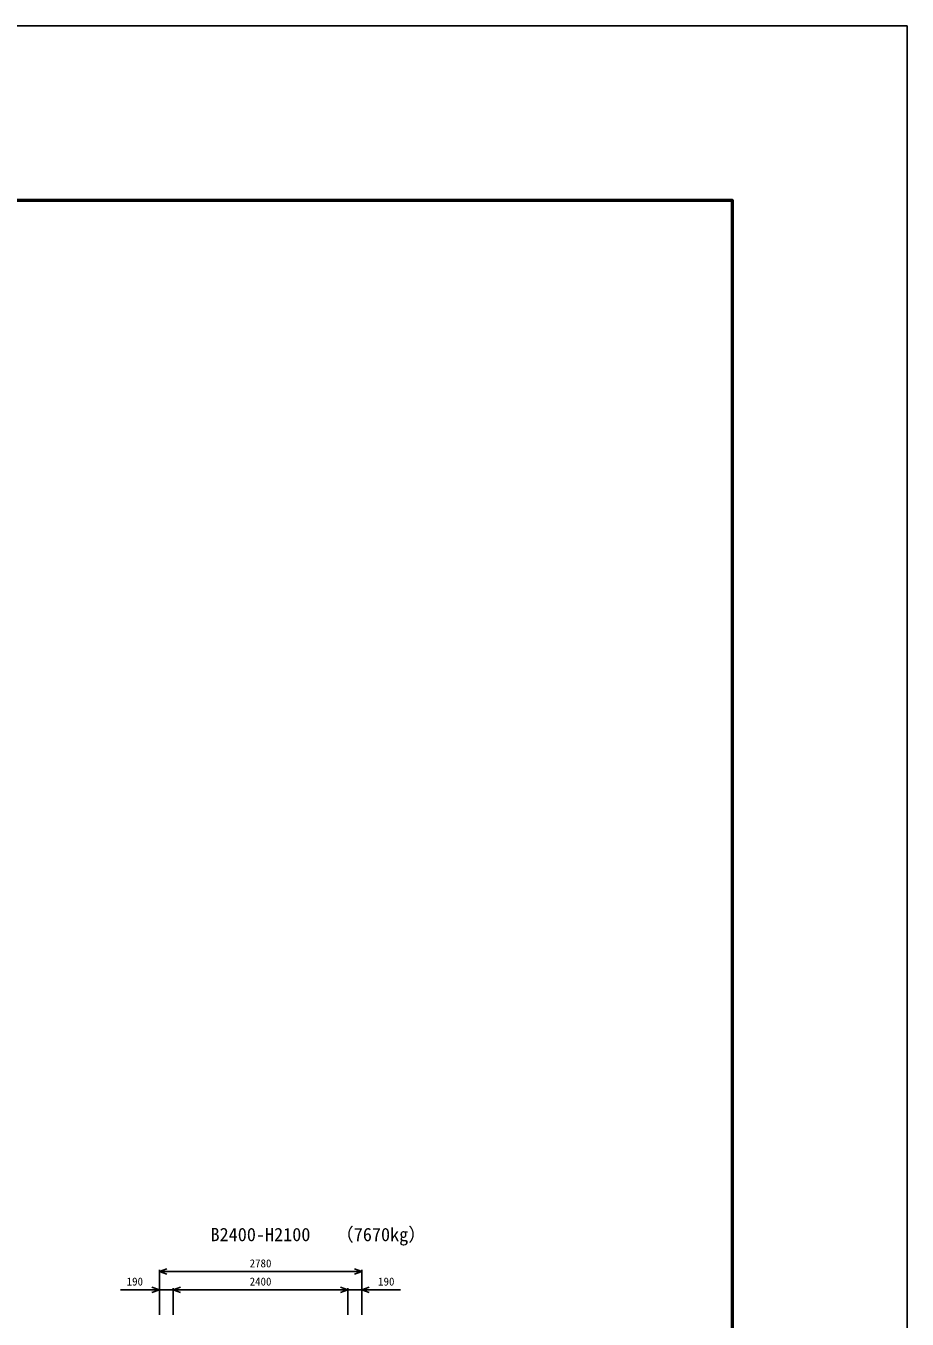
# Model space of a CAD drawing. Units: millimetres, scale not verified. Extents: x -100800 to 100800, y -35640 to 35640.
# Drawn here: x 88695 to 100800, y 17869 to 35640 of the extents above; entities that cross this region are included whole.
import ezdxf
from ezdxf.enums import TextEntityAlignment as Align

# ---------------------------------------------------------------- set-up
doc = ezdxf.new("R2010")
doc.units = ezdxf.units.MM
doc.header["$LTSCALE"] = 120
for name, color, linetype, lineweight in [('0-0_DIM', 7, 'Continuous', 25), ('0-1_Defpoints', 5, 'Continuous', 25), ('0-7_TXT', 7, 'Continuous', 25), ('0-8_WAKU', 3, 'Continuous', 25)]:
    doc.layers.add(name, color=color, linetype=linetype, lineweight=lineweight)
doc.styles.add('ＭＳ ゴシック', font='')
doc.styles.get('ＭＳ ゴシック').set_extended_font_data('MS Gothic')

msp = doc.modelspace()

# ---------------------------------------------------------------- linework, layer by layer
at = {"layer": '0-0_DIM'}
for p, q in [((90529.1, 18546.6), (90529.1, 17928)), ((90529.1, 18522.6), (93309.1, 18522.6)), ((93309.1, 18546.6), (93309.1, 17928)), ((89996.4, 18272.6), (90529.1, 18272.6)), ((90719.1, 18296.6), (90719.1, 17928)), ((93119.1, 18296.6), (93119.1, 17928)), ((93841.8, 18272.6), (93309.1, 18272.6))]:
    msp.add_line(p, q, dxfattribs=at)
for points in [[(90630.6, 18485.7), (90529.1, 18522.6), (90630.6, 18559.6)], [(93207.6, 18485.7), (93309.1, 18522.6), (93207.6, 18559.6)], [(90427.6, 18235.7), (90529.1, 18272.6), (90427.6, 18309.6)], [(90820.6, 18235.7), (90719.1, 18272.6), (90820.6, 18309.6)], [(93017.6, 18235.7), (93119.1, 18272.6), (93017.6, 18309.6)], [(93410.6, 18235.7), (93309.1, 18272.6), (93410.6, 18309.6)], [(90529.1, 18272.6), (90719.1, 18272.6), (93119.1, 18272.6), (93309.1, 18272.6)]]:
    msp.add_lwpolyline(points, dxfattribs=at)
at = {"layer": '0-1_Defpoints'}
msp.add_lwpolyline([(0, -35640), (100800, -35640), (100800, 35640), (0, 35640)], close=True, dxfattribs=at)
at = {"layer": '0-8_WAKU', "lineweight": 50}
msp.add_lwpolyline([(2400, -33240), (98400, -33240), (98400, 33240), (2400, 33240)], close=True, dxfattribs=at)

# ---------------------------------------------------------------- texts
at = {"layer": '0-0_DIM', "style": 'ＭＳ ゴシック'}
for s, p in [('2780', (91769.1, 18547.6)), ('190', (90079.8, 18297.6)), ('2400', (91769.1, 18297.6)), ('190', (93533.4, 18297.6))]:
    msp.add_text(s, height=110, dxfattribs=at).set_placement(p, align=Align.BOTTOM_LEFT)
at = {"layer": '0-7_TXT', "style": 'ＭＳ ゴシック'}
for s, p in [('B2400-H2100', (91231.6, 18885.3)), ('（7670kg）', (92949.3, 18885.3))]:
    msp.add_text(s, height=183.3, dxfattribs=at).set_placement(p, align=Align.BOTTOM_LEFT)

doc.saveas('drawing.dxf')
